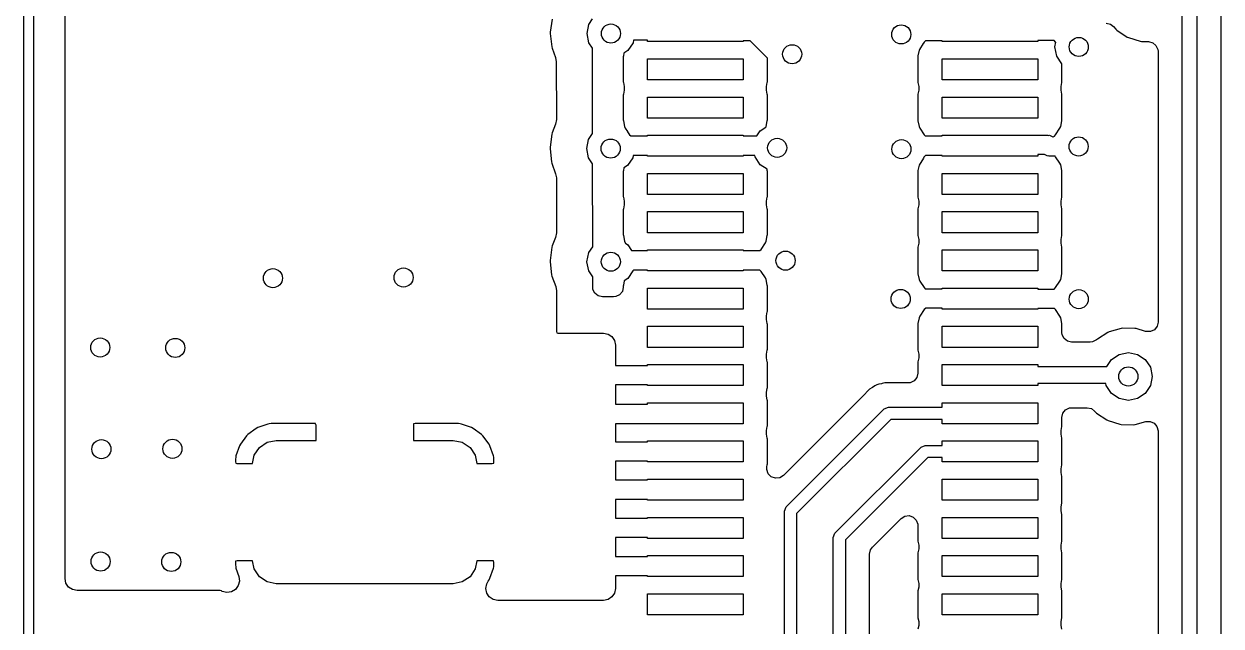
# Model space of a CAD drawing. Extents: x 0 to 4.25, y -4.33 to 0.
# Drawn here: x -0.002 to 0.4909, y -2.8147 to -2.5665 of the extents above; entities that cross this region are included whole.
import ezdxf

# ---------------------------------------------------------------- set-up
doc = ezdxf.new("R2010")
doc.units = 0
doc.header["$MEASUREMENT"] = 0
doc.layers.add('BLACK', color=7, linetype='CONTINUOUS')

msp = doc.modelspace()

# ---------------------------------------------------------------- linework, layer by layer
at = {"layer": 'BLACK', "linetype": 'CONTINUOUS'}
for p, q in [((-0.001969, -4.33071), (-0.001969, 0)), ((0.001969, -0.001969), (0.001969, -4.32874)), ((0.014961, -2.79504), (0.014961, -1.15535)), ((0.474953, -2.87907), (0.474953, -2.47605)), ((0.480953, -2.4748), (0.480953, -2.88031)), ((0.490933, -2.87957), (0.490933, -2.47554)), ((0.215466, -2.56459), (0.214759, -2.56996)), ((0.229882, -2.57051), (0.230631, -2.56675)), ((0.230631, -2.56675), (0.232134, -2.5645)), ((0.443634, -2.56623), (0.44537, -2.56662)), ((0.44537, -2.56662), (0.446696, -2.56765)), ((0.446696, -2.56765), (0.447602, -2.56873)), ((0.214759, -2.56996), (0.214753, -2.57054)), ((0.214753, -2.57054), (0.215347, -2.57593)), ((0.230631, -2.57428), (0.229882, -2.57051)), ((0.447602, -2.56873), (0.448014, -2.5691)), ((0.448014, -2.5691), (0.452276, -2.57194)), ((0.452276, -2.57194), (0.452775, -2.57217)), ((0.452775, -2.57217), (0.457661, -2.5737)), ((0.215347, -2.57593), (0.215482, -2.5765)), ((0.215482, -2.5765), (0.216923, -2.58044)), ((0.232144, -2.57654), (0.230631, -2.57428)), ((0.232174, -2.61166), (0.232144, -2.57654)), ((0.246684, -2.57747), (0.245092, -2.57854)), ((0.248818, -2.57428), (0.246684, -2.57747)), ((0.249023, -2.57324), (0.248818, -2.57428)), ((0.254795, -2.57324), (0.249023, -2.57324)), ((0.254795, -2.57383), (0.254795, -2.57324)), ((0.294165, -2.57383), (0.254795, -2.57383)), ((0.297029, -2.57347), (0.294165, -2.57347)), ((0.294165, -2.57347), (0.294165, -2.57383)), ((0.304145, -2.58059), (0.297029, -2.57347)), ((0.366578, -2.5774), (0.366112, -2.57974)), ((0.366708, -2.57708), (0.366578, -2.5774)), ((0.368345, -2.57463), (0.366708, -2.57708)), ((0.368387, -2.57442), (0.368345, -2.57463)), ((0.368644, -2.57404), (0.368387, -2.57442)), ((0.36918, -2.5735), (0.368644, -2.57404)), ((0.369226, -2.57347), (0.36918, -2.5735)), ((0.376054, -2.57347), (0.369226, -2.57347)), ((0.376054, -2.57383), (0.376054, -2.57347)), ((0.415424, -2.57383), (0.376054, -2.57383)), ((0.415424, -2.57338), (0.415424, -2.57383)), ((0.422174, -2.57338), (0.415424, -2.57338)), ((0.422834, -2.57404), (0.422174, -2.57338)), ((0.422504, -2.57604), (0.422886, -2.57412)), ((0.423253, -2.57981), (0.422504, -2.57604)), ((0.422886, -2.57412), (0.422834, -2.57404)), ((0.457661, -2.5737), (0.458207, -2.57379)), ((0.458207, -2.57379), (0.461046, -2.57384)), ((0.461046, -2.57384), (0.462774, -2.57427)), ((0.462774, -2.57427), (0.464145, -2.57541)), ((0.464145, -2.57541), (0.464888, -2.57702)), ((0.464888, -2.57702), (0.464972, -2.57784)), ((0.464972, -2.57784), (0.464972, -2.6894)), ((0.216923, -2.58044), (0.217227, -2.58215)), ((0.217227, -2.58215), (0.217248, -2.60598)), ((0.244852, -2.57974), (0.244814, -2.58012)), ((0.244814, -2.58012), (0.244814, -2.59036)), ((0.245092, -2.57854), (0.244852, -2.57974)), ((0.254795, -2.58957), (0.254795, -2.58091)), ((0.254795, -2.58091), (0.294165, -2.58091)), ((0.294165, -2.58091), (0.294165, -2.58957)), ((0.304145, -2.59036), (0.304145, -2.58059)), ((0.366112, -2.57974), (0.366074, -2.58012)), ((0.366074, -2.58012), (0.366074, -2.59036)), ((0.376054, -2.58957), (0.376054, -2.58091)), ((0.376054, -2.58091), (0.415424, -2.58091)), ((0.415424, -2.58091), (0.415424, -2.58957)), ((0.425387, -2.583), (0.423253, -2.57981)), ((0.425405, -2.58301), (0.425387, -2.583)), ((0.425405, -2.59036), (0.425405, -2.58301)), ((0.244814, -2.59036), (0.244852, -2.59075)), ((0.244852, -2.59075), (0.245168, -2.59234)), ((0.245168, -2.59234), (0.245168, -2.5939)), ((0.294165, -2.58957), (0.254795, -2.58957)), ((0.303791, -2.59234), (0.304107, -2.59075)), ((0.303791, -2.5939), (0.303791, -2.59234)), ((0.304107, -2.59075), (0.304145, -2.59036)), ((0.366074, -2.59036), (0.366112, -2.59075)), ((0.366112, -2.59075), (0.366428, -2.59234)), ((0.366428, -2.59234), (0.366428, -2.5939)), ((0.415424, -2.58957), (0.376054, -2.58957)), ((0.425051, -2.59234), (0.425367, -2.59075)), ((0.425051, -2.5939), (0.425051, -2.59234)), ((0.425367, -2.59075), (0.425405, -2.59036)), ((0.244852, -2.59549), (0.244814, -2.59587)), ((0.244814, -2.59587), (0.244814, -2.60611)), ((0.245168, -2.5939), (0.244852, -2.59549)), ((0.254795, -2.60532), (0.254795, -2.59666)), ((0.254795, -2.59666), (0.294165, -2.59666)), ((0.294165, -2.59666), (0.294165, -2.60532)), ((0.304107, -2.59549), (0.303791, -2.5939)), ((0.304145, -2.59587), (0.304107, -2.59549)), ((0.304145, -2.60611), (0.304145, -2.59587)), ((0.366112, -2.59549), (0.366074, -2.59587)), ((0.366074, -2.59587), (0.366074, -2.60611)), ((0.366428, -2.5939), (0.366112, -2.59549)), ((0.376054, -2.60532), (0.376054, -2.59666)), ((0.376054, -2.59666), (0.415424, -2.59666)), ((0.415424, -2.59666), (0.415424, -2.60532)), ((0.425367, -2.59549), (0.425051, -2.5939)), ((0.425405, -2.59587), (0.425367, -2.59549)), ((0.425405, -2.60611), (0.425405, -2.59587)), ((0.217248, -2.60598), (0.216906, -2.6078)), ((0.244814, -2.60611), (0.244852, -2.60649)), ((0.244852, -2.60649), (0.245318, -2.60884)), ((0.294165, -2.60532), (0.254795, -2.60532)), ((0.303641, -2.60884), (0.304107, -2.60649)), ((0.304107, -2.60649), (0.304145, -2.60611)), ((0.366074, -2.60611), (0.366112, -2.60649)), ((0.366112, -2.60649), (0.366578, -2.60884)), ((0.415424, -2.60532), (0.376054, -2.60532)), ((0.424901, -2.60884), (0.425367, -2.60649)), ((0.425367, -2.60649), (0.425405, -2.60611)), ((0.215348, -2.61199), (0.214641, -2.61736)), ((0.215494, -2.61142), (0.215348, -2.61199)), ((0.216906, -2.6078), (0.215494, -2.61142)), ((0.230513, -2.61415), (0.232174, -2.61166)), ((0.245318, -2.60884), (0.245608, -2.60954)), ((0.245608, -2.60954), (0.246544, -2.61094)), ((0.246544, -2.61094), (0.246566, -2.61095)), ((0.246566, -2.61095), (0.247421, -2.61223)), ((0.247421, -2.61223), (0.247904, -2.61272)), ((0.299819, -2.61272), (0.301202, -2.61065)), ((0.301202, -2.61065), (0.303539, -2.60908)), ((0.303539, -2.60908), (0.303641, -2.60884)), ((0.366578, -2.60884), (0.366868, -2.60954)), ((0.366868, -2.60954), (0.368644, -2.6122)), ((0.368644, -2.6122), (0.369164, -2.61272)), ((0.422299, -2.61273), (0.422834, -2.6122)), ((0.422834, -2.6122), (0.424611, -2.60954)), ((0.424611, -2.60954), (0.424901, -2.60884)), ((0.229764, -2.61791), (0.230513, -2.61415)), ((0.247904, -2.61272), (0.254795, -2.61272)), ((0.254795, -2.61272), (0.254795, -2.61241)), ((0.254795, -2.61241), (0.294165, -2.61241)), ((0.294165, -2.61241), (0.294165, -2.61272)), ((0.294165, -2.61272), (0.299819, -2.61272)), ((0.369164, -2.61272), (0.376054, -2.61272)), ((0.376054, -2.61272), (0.376054, -2.61241)), ((0.376054, -2.61241), (0.393904, -2.61241)), ((0.393904, -2.61241), (0.393999, -2.61238)), ((0.393999, -2.61238), (0.419607, -2.61238)), ((0.419607, -2.61238), (0.419914, -2.61248)), ((0.419914, -2.61248), (0.420233, -2.61243)), ((0.420233, -2.61243), (0.421067, -2.61285)), ((0.421067, -2.61285), (0.421643, -2.61304)), ((0.421643, -2.61304), (0.421839, -2.61304)), ((0.421839, -2.61304), (0.422299, -2.61273)), ((0.214641, -2.61736), (0.214635, -2.61795)), ((0.214635, -2.61795), (0.215229, -2.62333)), ((0.230513, -2.62168), (0.229764, -2.61791)), ((0.232185, -2.62418), (0.230513, -2.62168)), ((0.2487, -2.62168), (0.246566, -2.62487)), ((0.248891, -2.62072), (0.2487, -2.62168)), ((0.254795, -2.62072), (0.248891, -2.62072)), ((0.254795, -2.62107), (0.254795, -2.62072)), ((0.294165, -2.62107), (0.254795, -2.62107)), ((0.294165, -2.62072), (0.294165, -2.62107)), ((0.298938, -2.62072), (0.294165, -2.62072)), ((0.299068, -2.62137), (0.298938, -2.62072)), ((0.301202, -2.62457), (0.299068, -2.62137)), ((0.368424, -2.62192), (0.366567, -2.6247)), ((0.36851, -2.62148), (0.368424, -2.62192)), ((0.368644, -2.62128), (0.36851, -2.62148)), ((0.36918, -2.62075), (0.368644, -2.62128)), ((0.369226, -2.62072), (0.36918, -2.62075)), ((0.376054, -2.62072), (0.369226, -2.62072)), ((0.376054, -2.62107), (0.376054, -2.62072)), ((0.415424, -2.62107), (0.376054, -2.62107)), ((0.415424, -2.62038), (0.415424, -2.62107)), ((0.418233, -2.62038), (0.415424, -2.62038)), ((0.418808, -2.62056), (0.418233, -2.62038)), ((0.419643, -2.62099), (0.418808, -2.62056)), ((0.419961, -2.62094), (0.419643, -2.62099)), ((0.420268, -2.62104), (0.419961, -2.62094)), ((0.422591, -2.62104), (0.420268, -2.62104)), ((0.422834, -2.62128), (0.422591, -2.62104)), ((0.424611, -2.62394), (0.422834, -2.62128)), ((0.215229, -2.62333), (0.215364, -2.6239)), ((0.215364, -2.6239), (0.216964, -2.62827)), ((0.232214, -2.65833), (0.232185, -2.62418)), ((0.244852, -2.62698), (0.244814, -2.62737)), ((0.245074, -2.62587), (0.244852, -2.62698)), ((0.246566, -2.62487), (0.245074, -2.62587)), ((0.303998, -2.62643), (0.301202, -2.62457)), ((0.304107, -2.62698), (0.303998, -2.62643)), ((0.304145, -2.62737), (0.304107, -2.62698)), ((0.366112, -2.62698), (0.366074, -2.62737)), ((0.366567, -2.6247), (0.366112, -2.62698)), ((0.424901, -2.62464), (0.424611, -2.62394)), ((0.425367, -2.62698), (0.424901, -2.62464)), ((0.425405, -2.62737), (0.425367, -2.62698)), ((0.216964, -2.62827), (0.217268, -2.62999)), ((0.217268, -2.62999), (0.217288, -2.65269)), ((0.244814, -2.62737), (0.244814, -2.63761)), ((0.254795, -2.63682), (0.254795, -2.62816)), ((0.254795, -2.62816), (0.294165, -2.62816)), ((0.294165, -2.62816), (0.294165, -2.63682)), ((0.304145, -2.63761), (0.304145, -2.62737)), ((0.366074, -2.62737), (0.366074, -2.63761)), ((0.376054, -2.63682), (0.376054, -2.62816)), ((0.376054, -2.62816), (0.415424, -2.62816)), ((0.415424, -2.62816), (0.415424, -2.63682)), ((0.425405, -2.63761), (0.425405, -2.62737)), ((0.294165, -2.63682), (0.254795, -2.63682)), ((0.415424, -2.63682), (0.376054, -2.63682)), ((0.244814, -2.63761), (0.244852, -2.63799)), ((0.244852, -2.63799), (0.245168, -2.63958)), ((0.245168, -2.64114), (0.244852, -2.64273)), ((0.245168, -2.63958), (0.245168, -2.64114)), ((0.303791, -2.63958), (0.304107, -2.63799)), ((0.303791, -2.64114), (0.303791, -2.63958)), ((0.304107, -2.64273), (0.303791, -2.64114)), ((0.304107, -2.63799), (0.304145, -2.63761)), ((0.366074, -2.63761), (0.366112, -2.63799)), ((0.366112, -2.63799), (0.366428, -2.63958)), ((0.366428, -2.64114), (0.366112, -2.64273)), ((0.366428, -2.63958), (0.366428, -2.64114)), ((0.425051, -2.63958), (0.425367, -2.63799)), ((0.425051, -2.64114), (0.425051, -2.63958)), ((0.425367, -2.64273), (0.425051, -2.64114)), ((0.425367, -2.63799), (0.425405, -2.63761)), ((0.244852, -2.64273), (0.244814, -2.64311)), ((0.244814, -2.64311), (0.244814, -2.65336)), ((0.254795, -2.65257), (0.254795, -2.6439)), ((0.254795, -2.6439), (0.294165, -2.6439)), ((0.294165, -2.6439), (0.294165, -2.65257)), ((0.304145, -2.64311), (0.304107, -2.64273)), ((0.304145, -2.65336), (0.304145, -2.64311)), ((0.366112, -2.64273), (0.366074, -2.64311)), ((0.366074, -2.64311), (0.366074, -2.65336)), ((0.376054, -2.65257), (0.376054, -2.6439)), ((0.376054, -2.6439), (0.415424, -2.6439)), ((0.415424, -2.6439), (0.415424, -2.65257)), ((0.425405, -2.64311), (0.425367, -2.64273)), ((0.425405, -2.65336), (0.425405, -2.64311)), ((0.216946, -2.65451), (0.215573, -2.65803)), ((0.217288, -2.65269), (0.216946, -2.65451)), ((0.244814, -2.65336), (0.244852, -2.65374)), ((0.244852, -2.65374), (0.245318, -2.65608)), ((0.245318, -2.65608), (0.245608, -2.65678)), ((0.294165, -2.65257), (0.254795, -2.65257)), ((0.303351, -2.65678), (0.303641, -2.65608)), ((0.303641, -2.65608), (0.304107, -2.65374)), ((0.304107, -2.65374), (0.304145, -2.65336)), ((0.366074, -2.65336), (0.366112, -2.65374)), ((0.366112, -2.65374), (0.366428, -2.65533)), ((0.366428, -2.65533), (0.366428, -2.65689)), ((0.415424, -2.65257), (0.376054, -2.65257)), ((0.425051, -2.65533), (0.425367, -2.65374)), ((0.425051, -2.65689), (0.425051, -2.65533)), ((0.425367, -2.65374), (0.425405, -2.65336)), ((0.215427, -2.6586), (0.21472, -2.66397)), ((0.215573, -2.65803), (0.215427, -2.6586)), ((0.229843, -2.66453), (0.230592, -2.66076)), ((0.230592, -2.66076), (0.232214, -2.65833)), ((0.245608, -2.65678), (0.245721, -2.65695)), ((0.245721, -2.65695), (0.246645, -2.65757)), ((0.246645, -2.65757), (0.248244, -2.65996)), ((0.248244, -2.65996), (0.254795, -2.65996)), ((0.254795, -2.65996), (0.254795, -2.65965)), ((0.254795, -2.65965), (0.294165, -2.65965)), ((0.294165, -2.65965), (0.294165, -2.65996)), ((0.294165, -2.65996), (0.301055, -2.65996)), ((0.301055, -2.65996), (0.301575, -2.65944)), ((0.301575, -2.65944), (0.303351, -2.65678)), ((0.366112, -2.65848), (0.366074, -2.65886)), ((0.366074, -2.65886), (0.366074, -2.6691)), ((0.366428, -2.65689), (0.366112, -2.65848)), ((0.376054, -2.66831), (0.376054, -2.65965)), ((0.376054, -2.65965), (0.415424, -2.65965)), ((0.415424, -2.65965), (0.415424, -2.66831)), ((0.425367, -2.65848), (0.425051, -2.65689)), ((0.425405, -2.65886), (0.425367, -2.65848)), ((0.425405, -2.6691), (0.425405, -2.65886)), ((0.21472, -2.66397), (0.214714, -2.66456)), ((0.214714, -2.66456), (0.215308, -2.66994)), ((0.230592, -2.66829), (0.229843, -2.66453)), ((0.215308, -2.66994), (0.215442, -2.67052)), ((0.215442, -2.67052), (0.217003, -2.67478)), ((0.232224, -2.67074), (0.230592, -2.66829)), ((0.232228, -2.67502), (0.232224, -2.67074)), ((0.246645, -2.67149), (0.245206, -2.67245)), ((0.248778, -2.66829), (0.246645, -2.67149)), ((0.248819, -2.66809), (0.248778, -2.66829)), ((0.249004, -2.66803), (0.248819, -2.66809)), ((0.249056, -2.66796), (0.249004, -2.66803)), ((0.254795, -2.66796), (0.249056, -2.66796)), ((0.254795, -2.66831), (0.254795, -2.66796)), ((0.294165, -2.66831), (0.254795, -2.66831)), ((0.300993, -2.66796), (0.294165, -2.66796)), ((0.294165, -2.66796), (0.294165, -2.66831)), ((0.301039, -2.66799), (0.300993, -2.66796)), ((0.301575, -2.66853), (0.301039, -2.66799)), ((0.303351, -2.67119), (0.301575, -2.66853)), ((0.303641, -2.67189), (0.303351, -2.67119)), ((0.366074, -2.6691), (0.366112, -2.66949)), ((0.366112, -2.66949), (0.366578, -2.67183)), ((0.415424, -2.66831), (0.376054, -2.66831)), ((0.424901, -2.67183), (0.425367, -2.66949)), ((0.425367, -2.66949), (0.425405, -2.6691)), ((0.217003, -2.67478), (0.217308, -2.6765)), ((0.232328, -2.67591), (0.232228, -2.67502)), ((0.233101, -2.67751), (0.232328, -2.67591)), ((0.244814, -2.67502), (0.244418, -2.67675)), ((0.244852, -2.67423), (0.244814, -2.67461)), ((0.244814, -2.67461), (0.244814, -2.67502)), ((0.245206, -2.67245), (0.244852, -2.67423)), ((0.254795, -2.68406), (0.254795, -2.6754)), ((0.254795, -2.6754), (0.294165, -2.6754)), ((0.294165, -2.6754), (0.294165, -2.68406)), ((0.304107, -2.67423), (0.303641, -2.67189)), ((0.304145, -2.67461), (0.304107, -2.67423)), ((0.304145, -2.68485), (0.304145, -2.67461)), ((0.366578, -2.67183), (0.366868, -2.67253)), ((0.366868, -2.67253), (0.368644, -2.67519)), ((0.368644, -2.67519), (0.369164, -2.67571)), ((0.369164, -2.67571), (0.376054, -2.67571)), ((0.376054, -2.67571), (0.376054, -2.6754)), ((0.376054, -2.6754), (0.415424, -2.6754)), ((0.415424, -2.6754), (0.415424, -2.6758)), ((0.415424, -2.6758), (0.422193, -2.6758)), ((0.422193, -2.6758), (0.422299, -2.67572)), ((0.422299, -2.67572), (0.422834, -2.67519)), ((0.422834, -2.67519), (0.424611, -2.67253)), ((0.424611, -2.67253), (0.424901, -2.67183)), ((0.217308, -2.6765), (0.217322, -2.69326)), ((0.234492, -2.67862), (0.233101, -2.67751)), ((0.236228, -2.67902), (0.234492, -2.67862)), ((0.240814, -2.67902), (0.236228, -2.67902)), ((0.241704, -2.67892), (0.240814, -2.67902)), ((0.243308, -2.67814), (0.241704, -2.67892)), ((0.244418, -2.67675), (0.243308, -2.67814)), ((0.294165, -2.68406), (0.254795, -2.68406)), ((0.303791, -2.68683), (0.304107, -2.68523)), ((0.304107, -2.68523), (0.304145, -2.68485)), ((0.368644, -2.68427), (0.366868, -2.68693)), ((0.36918, -2.68374), (0.368644, -2.68427)), ((0.369226, -2.68371), (0.36918, -2.68374)), ((0.376054, -2.68371), (0.369226, -2.68371)), ((0.376054, -2.68406), (0.376054, -2.68371)), ((0.415424, -2.68406), (0.376054, -2.68406)), ((0.422355, -2.6838), (0.415424, -2.6838)), ((0.415424, -2.6838), (0.415424, -2.68406)), ((0.422834, -2.68427), (0.422355, -2.6838)), ((0.424611, -2.68693), (0.422834, -2.68427)), ((0.254795, -2.69981), (0.254795, -2.69115)), ((0.254795, -2.69115), (0.294165, -2.69115)), ((0.294165, -2.69115), (0.294165, -2.69981)), ((0.303791, -2.68839), (0.303791, -2.68683)), ((0.304107, -2.68998), (0.303791, -2.68839)), ((0.304145, -2.69036), (0.304107, -2.68998)), ((0.304145, -2.7006), (0.304145, -2.69036)), ((0.366112, -2.68998), (0.366074, -2.69036)), ((0.366074, -2.69036), (0.366074, -2.7006)), ((0.366578, -2.68763), (0.366112, -2.68998)), ((0.366868, -2.68693), (0.366578, -2.68763)), ((0.376054, -2.69981), (0.376054, -2.69115)), ((0.376054, -2.69115), (0.415424, -2.69115)), ((0.415424, -2.69115), (0.415424, -2.69981)), ((0.424901, -2.68763), (0.424611, -2.68693)), ((0.425367, -2.68998), (0.424901, -2.68763)), ((0.425405, -2.69036), (0.425367, -2.68998)), ((0.425405, -2.69372), (0.425405, -2.69036)), ((0.464576, -2.69114), (0.463466, -2.69253)), ((0.464972, -2.6894), (0.464576, -2.69114)), ((0.217322, -2.69326), (0.217494, -2.69384)), ((0.217494, -2.69384), (0.217533, -2.69387)), ((0.217533, -2.69387), (0.21782, -2.69394)), ((0.21782, -2.69394), (0.236614, -2.69394)), ((0.236614, -2.69394), (0.238528, -2.69432)), ((0.238528, -2.69432), (0.24015, -2.6954)), ((0.24015, -2.6954), (0.241234, -2.69702)), ((0.425505, -2.69461), (0.425405, -2.69372)), ((0.426277, -2.69622), (0.425505, -2.69461)), ((0.444342, -2.69368), (0.440013, -2.69641)), ((0.444847, -2.69345), (0.444342, -2.69368)), ((0.449769, -2.69205), (0.444847, -2.69345)), ((0.450317, -2.69197), (0.449769, -2.69205)), ((0.455437, -2.692), (0.450317, -2.69197)), ((0.455984, -2.69208), (0.455437, -2.692)), ((0.459826, -2.69323), (0.455984, -2.69208)), ((0.460082, -2.6933), (0.459826, -2.69323)), ((0.461863, -2.6933), (0.460082, -2.6933)), ((0.463466, -2.69253), (0.461863, -2.6933)), ((0.241234, -2.69702), (0.241614, -2.69894)), ((0.241614, -2.69894), (0.241614, -2.70723)), ((0.294165, -2.69981), (0.254795, -2.69981)), ((0.303791, -2.70257), (0.304107, -2.70098)), ((0.304107, -2.70098), (0.304145, -2.7006)), ((0.366074, -2.7006), (0.366112, -2.70098)), ((0.366112, -2.70098), (0.366428, -2.70257)), ((0.415424, -2.69981), (0.376054, -2.69981)), ((0.427669, -2.69733), (0.426277, -2.69622)), ((0.429405, -2.69772), (0.427669, -2.69733)), ((0.436997, -2.69772), (0.429405, -2.69772)), ((0.438012, -2.69759), (0.436997, -2.69772)), ((0.43959, -2.69677), (0.438012, -2.69759)), ((0.440013, -2.69641), (0.43959, -2.69677)), ((0.303791, -2.70413), (0.303791, -2.70257)), ((0.304107, -2.70573), (0.303791, -2.70413)), ((0.304145, -2.70611), (0.304107, -2.70573)), ((0.366112, -2.70573), (0.366074, -2.70611)), ((0.366428, -2.70413), (0.366112, -2.70573)), ((0.366428, -2.70257), (0.366428, -2.70413)), ((0.44389, -2.7077), (0.445796, -2.70485)), ((0.445796, -2.70485), (0.448989, -2.70272)), ((0.448989, -2.70272), (0.452756, -2.70197)), ((0.452756, -2.70197), (0.456522, -2.70272)), ((0.456522, -2.70272), (0.459716, -2.70485)), ((0.459716, -2.70485), (0.461849, -2.70804)), ((0.241614, -2.70723), (0.254795, -2.70723)), ((0.254795, -2.70723), (0.254795, -2.7069)), ((0.254795, -2.7069), (0.294165, -2.7069)), ((0.294165, -2.7069), (0.294165, -2.71556)), ((0.304145, -2.71635), (0.304145, -2.70611)), ((0.366074, -2.7105), (0.365678, -2.71223)), ((0.366074, -2.70611), (0.366074, -2.7105)), ((0.376054, -2.71556), (0.376054, -2.7069)), ((0.376054, -2.7069), (0.415424, -2.7069)), ((0.415424, -2.7069), (0.415424, -2.7077)), ((0.415424, -2.7077), (0.44389, -2.7077)), ((0.461849, -2.70804), (0.462598, -2.71181)), ((0.254795, -2.71523), (0.241614, -2.71523)), ((0.241614, -2.71523), (0.241614, -2.72328)), ((0.254795, -2.71556), (0.254795, -2.71523)), ((0.294165, -2.71556), (0.254795, -2.71556)), ((0.348332, -2.71569), (0.347399, -2.71634)), ((0.349137, -2.71531), (0.348332, -2.71569)), ((0.349972, -2.71501), (0.349137, -2.71531)), ((0.351093, -2.71481), (0.349972, -2.71501)), ((0.351434, -2.71473), (0.351093, -2.71481)), ((0.352533, -2.71444), (0.351434, -2.71473)), ((0.353206, -2.71438), (0.352533, -2.71444)), ((0.35434, -2.71448), (0.353206, -2.71438)), ((0.354688, -2.7145), (0.35434, -2.71448)), ((0.362074, -2.7145), (0.354688, -2.7145)), ((0.362964, -2.7144), (0.362074, -2.7145)), ((0.364568, -2.71362), (0.362964, -2.7144)), ((0.365678, -2.71223), (0.364568, -2.71362)), ((0.415424, -2.71556), (0.376054, -2.71556)), ((0.443489, -2.7147), (0.415424, -2.7147)), ((0.415424, -2.7147), (0.415424, -2.71556)), ((0.443663, -2.71558), (0.443489, -2.7147)), ((0.445796, -2.71877), (0.443663, -2.71558)), ((0.461849, -2.71558), (0.459716, -2.71877)), ((0.462598, -2.71181), (0.461849, -2.71558)), ((0.303791, -2.71832), (0.304107, -2.71673)), ((0.303791, -2.71988), (0.303791, -2.71832)), ((0.304107, -2.72147), (0.303791, -2.71988)), ((0.304107, -2.71673), (0.304145, -2.71635)), ((0.344635, -2.71866), (0.31071, -2.75259)), ((0.344871, -2.7184), (0.344635, -2.71866)), ((0.345602, -2.71753), (0.344871, -2.7184)), ((0.34612, -2.7171), (0.345602, -2.71753)), ((0.347105, -2.71653), (0.34612, -2.7171)), ((0.347399, -2.71634), (0.347105, -2.71653)), ((0.448989, -2.7209), (0.445796, -2.71877)), ((0.459716, -2.71877), (0.456522, -2.7209)), ((0.241614, -2.72328), (0.254795, -2.72328)), ((0.254795, -2.72328), (0.254795, -2.72265)), ((0.254795, -2.72265), (0.294165, -2.72265)), ((0.294165, -2.72265), (0.294165, -2.73131)), ((0.304145, -2.72186), (0.304107, -2.72147)), ((0.304145, -2.7321), (0.304145, -2.72186)), ((0.311877, -2.76553), (0.352201, -2.72521)), ((0.352201, -2.72521), (0.353969, -2.72448)), ((0.353969, -2.72448), (0.376054, -2.72448)), ((0.376054, -2.72448), (0.376054, -2.72265)), ((0.376054, -2.72265), (0.415424, -2.72265)), ((0.415424, -2.72265), (0.415424, -2.73131)), ((0.425801, -2.72695), (0.426911, -2.72556)), ((0.426911, -2.72556), (0.428515, -2.72479)), ((0.428515, -2.72479), (0.429405, -2.72468)), ((0.429405, -2.72468), (0.435817, -2.72468)), ((0.435817, -2.72468), (0.437552, -2.72508)), ((0.437552, -2.72508), (0.438878, -2.72611)), ((0.452756, -2.72165), (0.448989, -2.7209)), ((0.456522, -2.7209), (0.452756, -2.72165)), ((0.355004, -2.72948), (0.316145, -2.76834)), ((0.376054, -2.72948), (0.355004, -2.72948)), ((0.376054, -2.73131), (0.376054, -2.72948)), ((0.425405, -2.72868), (0.425801, -2.72695)), ((0.425405, -2.7321), (0.425405, -2.72868)), ((0.438878, -2.72611), (0.439228, -2.72653)), ((0.439228, -2.72653), (0.43964, -2.7269)), ((0.43964, -2.7269), (0.443902, -2.72973)), ((0.443902, -2.72973), (0.444401, -2.72997)), ((0.444401, -2.72997), (0.449287, -2.7315)), ((0.455501, -2.73161), (0.45992, -2.73041)), ((0.45992, -2.73041), (0.461699, -2.73033)), ((0.461699, -2.73033), (0.463334, -2.73104)), ((0.093682, -2.73319), (0.090209, -2.73576)), ((0.094325, -2.73285), (0.093682, -2.73319)), ((0.098463, -2.7314), (0.094325, -2.73285)), ((0.099045, -2.73127), (0.098463, -2.7314)), ((0.099803, -2.7312), (0.099045, -2.73127)), ((0.100035, -2.73119), (0.099803, -2.7312)), ((0.117809, -2.73119), (0.100035, -2.73119)), ((0.118097, -2.73125), (0.117809, -2.73119)), ((0.118136, -2.73128), (0.118097, -2.73125)), ((0.118254, -2.73169), (0.118136, -2.73128)), ((0.118307, -2.73187), (0.118254, -2.73169)), ((0.118307, -2.73815), (0.118307, -2.73187)), ((0.158449, -2.7314), (0.158386, -2.73169)), ((0.158386, -2.73169), (0.158386, -2.73815)), ((0.158482, -2.73136), (0.158449, -2.7314)), ((0.159065, -2.73119), (0.158482, -2.73136)), ((0.176659, -2.73119), (0.159065, -2.73119)), ((0.17689, -2.7312), (0.176659, -2.73119)), ((0.177648, -2.73127), (0.17689, -2.7312)), ((0.17823, -2.7314), (0.177648, -2.73127)), ((0.182368, -2.73285), (0.17823, -2.7314)), ((0.183011, -2.73319), (0.182368, -2.73285)), ((0.186484, -2.73576), (0.183011, -2.73319)), ((0.254795, -2.73128), (0.241614, -2.73128)), ((0.241614, -2.73128), (0.241614, -2.73872)), ((0.254795, -2.73131), (0.254795, -2.73128)), ((0.294165, -2.73131), (0.254795, -2.73131)), ((0.303791, -2.73407), (0.304107, -2.73248)), ((0.303791, -2.73563), (0.303791, -2.73407)), ((0.304107, -2.73248), (0.304145, -2.7321)), ((0.415424, -2.73131), (0.376054, -2.73131)), ((0.425051, -2.73407), (0.425367, -2.73248)), ((0.425051, -2.73563), (0.425051, -2.73407)), ((0.425367, -2.73248), (0.425405, -2.7321)), ((0.449287, -2.7315), (0.449833, -2.73159)), ((0.449833, -2.73159), (0.454952, -2.73168)), ((0.454952, -2.73168), (0.455501, -2.73161)), ((0.463334, -2.73104), (0.464501, -2.73238)), ((0.464501, -2.73238), (0.464972, -2.73426)), ((0.464972, -2.73426), (0.464972, -2.87328)), ((0.08679, -2.74039), (0.085336, -2.74453)), ((0.08713, -2.73974), (0.08679, -2.74039)), ((0.089695, -2.73627), (0.08713, -2.73974)), ((0.090209, -2.73576), (0.089695, -2.73627)), ((0.094969, -2.74103), (0.098163, -2.7389)), ((0.098163, -2.7389), (0.101929, -2.73815)), ((0.101929, -2.73815), (0.118307, -2.73815)), ((0.158386, -2.73815), (0.174764, -2.73815)), ((0.174764, -2.73815), (0.17853, -2.7389)), ((0.17853, -2.7389), (0.181723, -2.74103)), ((0.186998, -2.73627), (0.186484, -2.73576)), ((0.189563, -2.73974), (0.186998, -2.73627)), ((0.189903, -2.74039), (0.189563, -2.73974)), ((0.191357, -2.74453), (0.189903, -2.74039)), ((0.241614, -2.73872), (0.254795, -2.73872)), ((0.254795, -2.73872), (0.254795, -2.73839)), ((0.254795, -2.73839), (0.294165, -2.73839)), ((0.294165, -2.73839), (0.294165, -2.74705)), ((0.304107, -2.73722), (0.303791, -2.73563)), ((0.304145, -2.7376), (0.304107, -2.73722)), ((0.304145, -2.74784), (0.304145, -2.7376)), ((0.367398, -2.74096), (0.369165, -2.74022)), ((0.369165, -2.74022), (0.376054, -2.74022)), ((0.376054, -2.74022), (0.376054, -2.73839)), ((0.376054, -2.73839), (0.415424, -2.73839)), ((0.415424, -2.73839), (0.415424, -2.74705)), ((0.425367, -2.73722), (0.425051, -2.73563)), ((0.425405, -2.7376), (0.425367, -2.73722)), ((0.425405, -2.74784), (0.425405, -2.7376)), ((0.085209, -2.74511), (0.085137, -2.74587)), ((0.085336, -2.74453), (0.085209, -2.74511)), ((0.092157, -2.74764), (0.092836, -2.74423)), ((0.092836, -2.74423), (0.094969, -2.74103)), ((0.181723, -2.74103), (0.183857, -2.74423)), ((0.183857, -2.74423), (0.184536, -2.74764)), ((0.191484, -2.74511), (0.191357, -2.74453)), ((0.191556, -2.74587), (0.191484, -2.74511)), ((0.331972, -2.77638), (0.367398, -2.74096)), ((0.370201, -2.74522), (0.33624, -2.77919)), ((0.376054, -2.74522), (0.370201, -2.74522)), ((0.376054, -2.74705), (0.376054, -2.74522)), ((0.085137, -2.74587), (0.085126, -2.7461)), ((0.085126, -2.7461), (0.085126, -2.74696)), ((0.085126, -2.74696), (0.085297, -2.74754)), ((0.085297, -2.74754), (0.085336, -2.74758)), ((0.085336, -2.74758), (0.085624, -2.74764)), ((0.085624, -2.74764), (0.092157, -2.74764)), ((0.184536, -2.74764), (0.190887, -2.74764)), ((0.190887, -2.74764), (0.191471, -2.74747)), ((0.191471, -2.74747), (0.191504, -2.74743)), ((0.191504, -2.74743), (0.191567, -2.74714)), ((0.191567, -2.7461), (0.191556, -2.74587)), ((0.191567, -2.74714), (0.191567, -2.7461)), ((0.254795, -2.74672), (0.241614, -2.74672)), ((0.241614, -2.74672), (0.241614, -2.75447)), ((0.254795, -2.74705), (0.254795, -2.74672)), ((0.294165, -2.74705), (0.254795, -2.74705)), ((0.303906, -2.7502), (0.303958, -2.74898)), ((0.304494, -2.75188), (0.303906, -2.7502)), ((0.303958, -2.74898), (0.304107, -2.74823)), ((0.304107, -2.74823), (0.304145, -2.74784)), ((0.415424, -2.74705), (0.376054, -2.74705)), ((0.425051, -2.74982), (0.425367, -2.74823)), ((0.425051, -2.75138), (0.425051, -2.74982)), ((0.425367, -2.74823), (0.425405, -2.74784)), ((0.241614, -2.75447), (0.254795, -2.75447)), ((0.254795, -2.75447), (0.254795, -2.75414)), ((0.254795, -2.75414), (0.294165, -2.75414)), ((0.294165, -2.75414), (0.294165, -2.7628)), ((0.305753, -2.75314), (0.304494, -2.75188)), ((0.307433, -2.75373), (0.305753, -2.75314)), ((0.309202, -2.75353), (0.307433, -2.75373)), ((0.31071, -2.75259), (0.309202, -2.75353)), ((0.376054, -2.7628), (0.376054, -2.75414)), ((0.376054, -2.75414), (0.415424, -2.75414)), ((0.415424, -2.75414), (0.415424, -2.7628)), ((0.425367, -2.75297), (0.425051, -2.75138)), ((0.425405, -2.75335), (0.425367, -2.75297)), ((0.425405, -2.76359), (0.425405, -2.75335)), ((0.254795, -2.76247), (0.241614, -2.76247)), ((0.241614, -2.76247), (0.241614, -2.77022)), ((0.254795, -2.7628), (0.254795, -2.76247)), ((0.294165, -2.7628), (0.254795, -2.7628)), ((0.415424, -2.7628), (0.376054, -2.7628)), ((0.425051, -2.76557), (0.425367, -2.76397)), ((0.425367, -2.76397), (0.425405, -2.76359)), ((0.254795, -2.77022), (0.254795, -2.76989)), ((0.254795, -2.76989), (0.294165, -2.76989)), ((0.294165, -2.76989), (0.294165, -2.77855)), ((0.311145, -2.7673), (0.311877, -2.76553)), ((0.311145, -2.85302), (0.311145, -2.7673)), ((0.316145, -2.76834), (0.316145, -2.85406)), ((0.359246, -2.77029), (0.360753, -2.76935)), ((0.360753, -2.76935), (0.362522, -2.76915)), ((0.362522, -2.76915), (0.364202, -2.76974)), ((0.364202, -2.76974), (0.365461, -2.77099)), ((0.376054, -2.77855), (0.376054, -2.76989)), ((0.376054, -2.76989), (0.415424, -2.76989)), ((0.415424, -2.76989), (0.415424, -2.77855)), ((0.425051, -2.76713), (0.425051, -2.76557)), ((0.425367, -2.76872), (0.425051, -2.76713)), ((0.425405, -2.7691), (0.425367, -2.76872)), ((0.425405, -2.77934), (0.425405, -2.7691)), ((0.241614, -2.77022), (0.254795, -2.77022)), ((0.347392, -2.78215), (0.359246, -2.77029)), ((0.365461, -2.77099), (0.366049, -2.77267)), ((0.366049, -2.77267), (0.366074, -2.77312)), ((0.366074, -2.77312), (0.366074, -2.77934)), ((0.254795, -2.77822), (0.241614, -2.77822)), ((0.241614, -2.77822), (0.241614, -2.78597)), ((0.254795, -2.77855), (0.254795, -2.77822)), ((0.294165, -2.77855), (0.254795, -2.77855)), ((0.33124, -2.77815), (0.331972, -2.77638)), ((0.33124, -2.85814), (0.33124, -2.77815)), ((0.33624, -2.77919), (0.33624, -2.85917)), ((0.366074, -2.77934), (0.366112, -2.77972)), ((0.366112, -2.77972), (0.366428, -2.78131)), ((0.415424, -2.77855), (0.376054, -2.77855)), ((0.425051, -2.78131), (0.425367, -2.77972)), ((0.425367, -2.77972), (0.425405, -2.77934)), ((0.34622, -2.78498), (0.346617, -2.78324)), ((0.346617, -2.78324), (0.347392, -2.78215)), ((0.366112, -2.78447), (0.366074, -2.78485)), ((0.366074, -2.78485), (0.366074, -2.79509)), ((0.366428, -2.78287), (0.366112, -2.78447)), ((0.366428, -2.78131), (0.366428, -2.78287)), ((0.425051, -2.78287), (0.425051, -2.78131)), ((0.425367, -2.78447), (0.425051, -2.78287)), ((0.425405, -2.78485), (0.425367, -2.78447)), ((0.425405, -2.79509), (0.425405, -2.78485)), ((0.085189, -2.78793), (0.085126, -2.78821)), ((0.085126, -2.78821), (0.085126, -2.78926)), ((0.085126, -2.78926), (0.085137, -2.78949)), ((0.085137, -2.78949), (0.085209, -2.79025)), ((0.085222, -2.78789), (0.085189, -2.78793)), ((0.085806, -2.78772), (0.085222, -2.78789)), ((0.092157, -2.78772), (0.085806, -2.78772)), ((0.092836, -2.79113), (0.092157, -2.78772)), ((0.184536, -2.78772), (0.183857, -2.79113)), ((0.191069, -2.78772), (0.184536, -2.78772)), ((0.191357, -2.78778), (0.191069, -2.78772)), ((0.191396, -2.78781), (0.191357, -2.78778)), ((0.191567, -2.7884), (0.191396, -2.78781)), ((0.191484, -2.79025), (0.191556, -2.78949)), ((0.191556, -2.78949), (0.191567, -2.78926)), ((0.191567, -2.78926), (0.191567, -2.7884)), ((0.241614, -2.78597), (0.254795, -2.78597)), ((0.254795, -2.78597), (0.254795, -2.78564)), ((0.254795, -2.78564), (0.294165, -2.78564)), ((0.294165, -2.78564), (0.294165, -2.7943)), ((0.34622, -2.85845), (0.34622, -2.78498)), ((0.376054, -2.7943), (0.376054, -2.78564)), ((0.376054, -2.78564), (0.415424, -2.78564)), ((0.415424, -2.78564), (0.415424, -2.7943)), ((0.085209, -2.79025), (0.085336, -2.79083)), ((0.085336, -2.79083), (0.086514, -2.79418)), ((0.086514, -2.79418), (0.086789, -2.79611)), ((0.094969, -2.79432), (0.092836, -2.79113)), ((0.098163, -2.79646), (0.094969, -2.79432)), ((0.181723, -2.79432), (0.17853, -2.79646)), ((0.183857, -2.79113), (0.181723, -2.79432)), ((0.189903, -2.79497), (0.191357, -2.79083)), ((0.191357, -2.79083), (0.191484, -2.79025)), ((0.254795, -2.79397), (0.241614, -2.79397)), ((0.241614, -2.79397), (0.241614, -2.79913)), ((0.254795, -2.7943), (0.254795, -2.79397)), ((0.294165, -2.7943), (0.254795, -2.7943)), ((0.415424, -2.7943), (0.376054, -2.7943)), ((0.015341, -2.79695), (0.014961, -2.79504)), ((0.016425, -2.79857), (0.015341, -2.79695)), ((0.018047, -2.79966), (0.016425, -2.79857)), ((0.019961, -2.80004), (0.018047, -2.79966)), ((0.085132, -2.79956), (0.083453, -2.80056)), ((0.086304, -2.798), (0.085132, -2.79956)), ((0.086789, -2.79611), (0.086304, -2.798)), ((0.101929, -2.7972), (0.098163, -2.79646)), ((0.174764, -2.7972), (0.101929, -2.7972)), ((0.17853, -2.79646), (0.174764, -2.7972)), ((0.188176, -2.79913), (0.188557, -2.79722)), ((0.188557, -2.80105), (0.188176, -2.79913)), ((0.188557, -2.79722), (0.189154, -2.79616)), ((0.189154, -2.79616), (0.189563, -2.79561)), ((0.189563, -2.79561), (0.189903, -2.79497)), ((0.241614, -2.79913), (0.241234, -2.80105)), ((0.366074, -2.79509), (0.366112, -2.79547)), ((0.366112, -2.79547), (0.366428, -2.79706)), ((0.366428, -2.79862), (0.366112, -2.80021)), ((0.366428, -2.79706), (0.366428, -2.79862)), ((0.425051, -2.79706), (0.425367, -2.79547)), ((0.425051, -2.79862), (0.425051, -2.79706)), ((0.425367, -2.80021), (0.425051, -2.79862)), ((0.425367, -2.79547), (0.425405, -2.79509)), ((0.078793, -2.80004), (0.019961, -2.80004)), ((0.07935, -2.80016), (0.078793, -2.80004)), ((0.079632, -2.80035), (0.07935, -2.80016)), ((0.081522, -2.80083), (0.079632, -2.80035)), ((0.083453, -2.80056), (0.081522, -2.80083)), ((0.18964, -2.80267), (0.188557, -2.80105)), ((0.191263, -2.80375), (0.18964, -2.80267)), ((0.193176, -2.80413), (0.191263, -2.80375)), ((0.236614, -2.80413), (0.193176, -2.80413)), ((0.238528, -2.80375), (0.236614, -2.80413)), ((0.24015, -2.80267), (0.238528, -2.80375)), ((0.241234, -2.80105), (0.24015, -2.80267)), ((0.254795, -2.81005), (0.254795, -2.80139)), ((0.254795, -2.80139), (0.294165, -2.80139)), ((0.294165, -2.80139), (0.294165, -2.81005)), ((0.366112, -2.80021), (0.366074, -2.8006)), ((0.366074, -2.8006), (0.366074, -2.81084)), ((0.376054, -2.81005), (0.376054, -2.80139)), ((0.376054, -2.80139), (0.415424, -2.80139)), ((0.415424, -2.80139), (0.415424, -2.81005)), ((0.425405, -2.8006), (0.425367, -2.80021)), ((0.425405, -2.81084), (0.425405, -2.8006)), ((0.294165, -2.81005), (0.254795, -2.81005)), ((0.366074, -2.81084), (0.366112, -2.81122)), ((0.366112, -2.81122), (0.366428, -2.81281)), ((0.366428, -2.81437), (0.366112, -2.81596)), ((0.366428, -2.81281), (0.366428, -2.81437)), ((0.415424, -2.81005), (0.376054, -2.81005)), ((0.425051, -2.81281), (0.425367, -2.81122)), ((0.425051, -2.81437), (0.425051, -2.81281)), ((0.425367, -2.81596), (0.425051, -2.81437)), ((0.425367, -2.81122), (0.425405, -2.81084))]:
    msp.add_line(p, q, dxfattribs=at)
at = {"layer": 'BLACK'}
for centre in [(0.239724, -2.57051), (0.359252, -2.57087), (0.432346, -2.57604), (0.314346, -2.57904), (0.239606, -2.61791), (0.308161, -2.61761), (0.359331, -2.61815), (0.432283, -2.61704), (0.239685, -2.66453), (0.311614, -2.66409), (0.100551, -2.6713), (0.154346, -2.67104), (0.359016, -2.67988), (0.432346, -2.67996), (0.029449, -2.69988), (0.060346, -2.70004), (0.452756, -2.71181), (0.029921, -2.74177), (0.059173, -2.74161), (0.029606, -2.78807), (0.058701, -2.78823)]:
    msp.add_circle(centre, 0.003937, dxfattribs=at)

doc.saveas('drawing.dxf')
